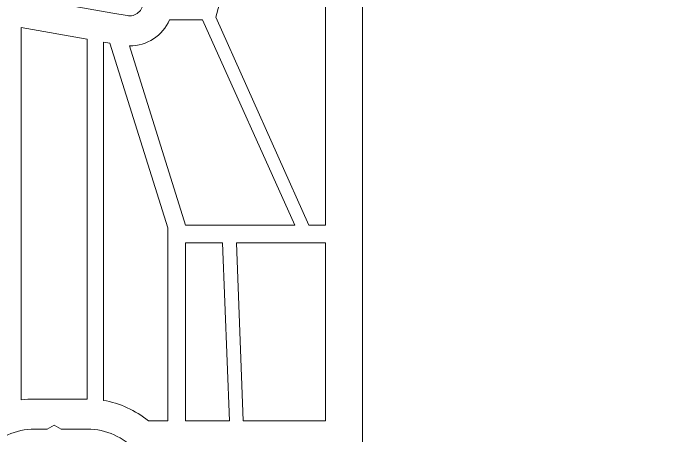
# Model space of a CAD drawing. Header units: millimetres. Extents: x 2715 to 5047, y -920 to 3095.
# Drawn here: x 4115.48 to 4163.06, y 11.26 to 42.16 of the extents above; entities that cross this region are included whole.
import ezdxf

# ---------------------------------------------------------------- set-up
doc = ezdxf.new("R2010")
doc.units = ezdxf.units.MM
doc.header["$MEASUREMENT"] = 0
doc.layers.add('0_Pen_No__1', color=7, linetype='Continuous', lineweight=13)
doc.layers.add('0_Pen_No__141', color=7, linetype='Continuous', lineweight=20)

msp = doc.modelspace()

# ---------------------------------------------------------------- linework, layer by layer
at = {"layer": '0_Pen_No__1', "color": 7, "linetype": 'Continuous', "lineweight": 13}
for points in [[(4130.279, 41.858), (4137.078, 26.658), (4138.279, 26.658), (4138.279, 68.054, 0.315299), (4138.082, 68.336), (4137.479, 68.555)], [(4123.979, 39.753), (4128.079, 26.658), (4136.035, 26.658), (4129.296, 41.658), (4126.906, 41.658, -0.296825)], [(4116.079, 41.096), (4116.079, 13.89, -0.035047), (4117.057, 13.958), (4120.879, 13.958), (4120.879, 40.25)], [(4122.079, 40.039), (4122.079, 13.858, -0.130906), (4125.356, 12.358), (4126.779, 12.358), (4126.779, 26.459), (4122.554, 39.955)]]:
    msp.add_lwpolyline(points, format="xyb", close=True, dxfattribs=at)
for points in [[(4128.079, 25.358), (4128.079, 12.358), (4131.279, 12.358), (4130.779, 25.358)], [(4131.779, 25.358), (4132.279, 12.358), (4138.279, 12.358), (4138.279, 25.358)]]:
    msp.add_lwpolyline(points, close=True, dxfattribs=at)
at = {"layer": '0_Pen_No__141', "color": 7, "linetype": 'Continuous', "lineweight": 20}
for points in [[(4140.979, 68.054), (4140.979, 2.658, -0.429634)], [(4111.379, 44.158), (4122.762, 42.153), (4123.806, 41.968, 0.466308), (4124.979, 42.953)], [(4124.479, 10.158, 0.213422), (4120.902, 11.758), (4118.999, 11.758), (4118.479, 12.058), (4117.96, 11.758), (4117.057, 11.758, 0.213422), (4113.479, 10.158)]]:
    msp.add_lwpolyline(points, format="xyb", dxfattribs=at)

doc.saveas('drawing.dxf')
